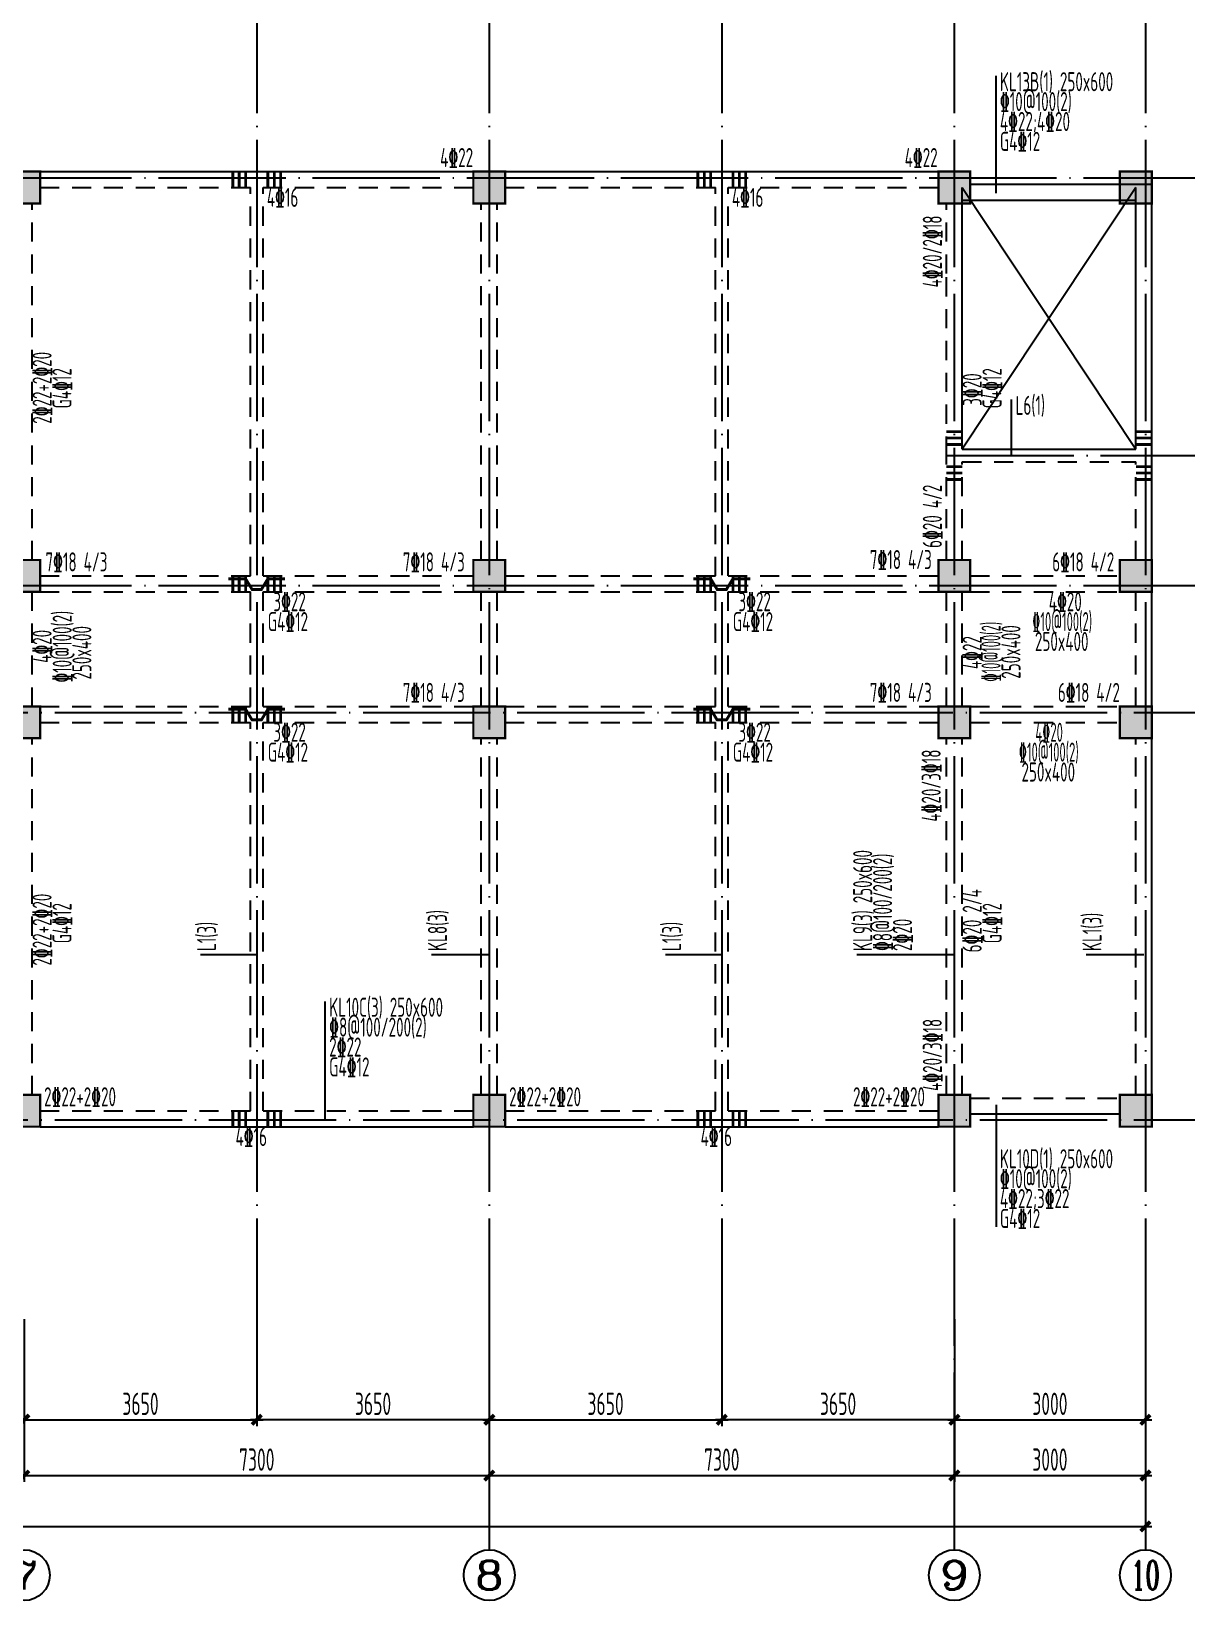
# Model space of a CAD drawing. Extents: x -472319 to -112444, y -516749 to -5704.
# Drawn here: x -166837 to -148703, y -131642 to -106997 of the extents above; entities that cross this region are included whole.
import ezdxf
from ezdxf.enums import TextEntityAlignment as Align

# ---------------------------------------------------------------- set-up
doc = ezdxf.new("R2010")
doc.units = 0
doc.header["$LTSCALE"] = 100
doc.header["$MEASUREMENT"] = 0
for name, pattern in [('3', [5, 3, -2]), ('CENTER', [2, 1.25, -0.25, 0.25, -0.25]), ('DOTE', [2.42, 2, -0.2, 0.02, -0.2])]:
    doc.linetypes.add(name, pattern=pattern)
for name, color, linetype in [('1301', 24, 'Continuous'), ('AXIS', 3, 'Continuous'), ('AXIS_TEXT', 7, 'Continuous'), ('DOTE', 1, 'CENTER'), ('S_BEAM', 4, 'Continuous'), ('S_BEAMDASH', 134, '3'), ('S_BEAMDIMLOCAL', 7, 'Continuous'), ('S_BEAMDIMLOCALVER', 7, 'Continuous'), ('S_BEAMDIMMASS', 2, 'Continuous'), ('S_BEAMDIMMASSVER', 2, 'Continuous'), ('S_CL', 2, 'Continuous'), ('S_SUBBEAMHOOP', 1, 'Continuous'), ('审核修改', 6, 'Continuous'), ('零厚板', 7, 'Continuous')]:
    doc.layers.add(name, color=color, linetype=linetype)
doc.styles.add('_TCH_AXIS', font='COMPLEX', dxfattribs={"bigfont": 'GBCBIG'})
doc.styles.add('COMPLEX', font='COMPLEX')
doc.styles.add('HZ', font='tssdeng.shx', dxfattribs={"width": 0.6, "height": 350, "bigfont": 'a.shx'})
doc.styles.get("Standard").update_dxf_attribs({"font": 'tssdeng.shx', "width": 0.6, "bigfont": 'a.shx'})
doc.dimstyles.new('DIMN', dxfattribs={"dimtxt": 350, "dimasz": 150, "dimexe": 100, "dimexo": 100, "dimgap": 75, "dimtad": 1, "dimdec": 0, "dimzin": 0, "dimdsep": 46, "dimtxsty": 'HZ', "dimblk": 'ARCHTICK', "dimcen": 0.09, "dimdle": 100, "dimclrd": 3, "dimclre": 3, "dimclrt": 7, "dimazin": 2, "dimtfac": 1, "dimtdec": 0, "dimtmove": 2, "dimatfit": 3, "dimldrblk": 'ARCHTICK', "dimfxl": 1, "dimtolj": 1, "dimtzin": 0, "dimarcsym": 0})

# ---------------------------------------------------------------- blocks, each defined once
blk = doc.blocks.new('_ArchTick')
at = {"color": 0, "linetype": 'ByBlock', "const_width": 0.4}
blk.add_lwpolyline([(-0.5, -0.5), (0.5, 0.5)], dxfattribs=at)
blk = doc.blocks.new('*D1672')
at = {"layer": 'AXIS', "color": 3, "lineweight": -2, "transparency": 16777216}
for p, q in [((-166949, -128529), (-166949, -129777)), ((-159649, -128529), (-159649, -129777)), ((-167049, -129677), (-159549, -129677))]:
    blk.add_line(p, q, dxfattribs=at)
at = {"layer": 'Defpoints', "color": 0, "transparency": 16777216}
for p in [(-166949, -128429), (-159649, -128429), (-159649, -129677)]:
    blk.add_point(p, dxfattribs=at)
at = {"layer": 'AXIS', "color": 3, "lineweight": -2, "transparency": 16777216, "xscale": 150, "yscale": 150, "zscale": 150, "rotation": 180}
blk.add_blockref('_ArchTick', (-166949, -129677), dxfattribs=at)
at = {"layer": 'AXIS', "color": 3, "lineweight": -2, "transparency": 16777216, "xscale": 150, "yscale": 150, "zscale": 150}
blk.add_blockref('_ArchTick', (-159649, -129677), dxfattribs=at)
at = {"layer": 'AXIS', "color": 7, "transparency": 16777216, "insert": (-163299, -129427), "char_height": 350, "attachment_point": 5, "style": 'HZ'}
blk.add_mtext('\\A1;7300', dxfattribs=at)
blk = doc.blocks.new('*D1673')
at = {"layer": 'AXIS', "color": 3, "lineweight": -2, "transparency": 16777216}
for p, q in [((-159649, -128529), (-159649, -129777)), ((-152349, -128529), (-152349, -129777)), ((-159749, -129677), (-152249, -129677))]:
    blk.add_line(p, q, dxfattribs=at)
at = {"layer": 'Defpoints', "color": 0, "transparency": 16777216}
for p in [(-159649, -128429), (-152349, -128429), (-152349, -129677)]:
    blk.add_point(p, dxfattribs=at)
at = {"layer": 'AXIS', "color": 3, "lineweight": -2, "transparency": 16777216, "xscale": 150, "yscale": 150, "zscale": 150, "rotation": 180}
blk.add_blockref('_ArchTick', (-159649, -129677), dxfattribs=at)
at = {"layer": 'AXIS', "color": 3, "lineweight": -2, "transparency": 16777216, "xscale": 150, "yscale": 150, "zscale": 150}
blk.add_blockref('_ArchTick', (-152349, -129677), dxfattribs=at)
at = {"layer": 'AXIS', "color": 7, "transparency": 16777216, "insert": (-155999, -129427), "char_height": 350, "attachment_point": 5, "style": 'HZ'}
blk.add_mtext('\\A1;7300', dxfattribs=at)
blk = doc.blocks.new('*D1674')
at = {"layer": 'AXIS', "color": 3, "lineweight": -2, "transparency": 16777216}
for p, q in [((-152349, -128529), (-152349, -129777)), ((-149349, -128529), (-149349, -129777)), ((-152449, -129677), (-149249, -129677))]:
    blk.add_line(p, q, dxfattribs=at)
at = {"layer": 'Defpoints', "color": 0, "transparency": 16777216}
for p in [(-152349, -128429), (-149349, -128429), (-149349, -129677)]:
    blk.add_point(p, dxfattribs=at)
at = {"layer": 'AXIS', "color": 3, "lineweight": -2, "transparency": 16777216, "xscale": 150, "yscale": 150, "zscale": 150, "rotation": 180}
blk.add_blockref('_ArchTick', (-152349, -129677), dxfattribs=at)
at = {"layer": 'AXIS', "color": 3, "lineweight": -2, "transparency": 16777216, "xscale": 150, "yscale": 150, "zscale": 150}
blk.add_blockref('_ArchTick', (-149349, -129677), dxfattribs=at)
at = {"layer": 'AXIS', "color": 7, "transparency": 16777216, "insert": (-150849, -129427), "char_height": 350, "attachment_point": 5, "style": 'HZ'}
blk.add_mtext('\\A1;3000', dxfattribs=at)
blk = doc.blocks.new('*D1675')
at = {"layer": 'AXIS', "color": 3, "lineweight": -2, "transparency": 16777216}
for p, q in [((-209149, -128529), (-209149, -130577)), ((-149349, -128529), (-149349, -130577)), ((-209249, -130477), (-149249, -130477))]:
    blk.add_line(p, q, dxfattribs=at)
at = {"layer": 'Defpoints', "color": 0, "transparency": 16777216}
for p in [(-209149, -128429), (-149349, -128429), (-149349, -130477)]:
    blk.add_point(p, dxfattribs=at)
at = {"layer": 'AXIS', "color": 3, "lineweight": -2, "transparency": 16777216, "xscale": 150, "yscale": 150, "zscale": 150, "rotation": 180}
blk.add_blockref('_ArchTick', (-209149, -130477), dxfattribs=at)
at = {"layer": 'AXIS', "color": 3, "lineweight": -2, "transparency": 16777216, "xscale": 150, "yscale": 150, "zscale": 150}
blk.add_blockref('_ArchTick', (-149349, -130477), dxfattribs=at)
at = {"layer": 'AXIS', "color": 7, "transparency": 16777216, "insert": (-179249, -130227), "char_height": 350, "attachment_point": 5, "style": 'HZ'}
blk.add_mtext('\\A1;59800', dxfattribs=at)
blk = doc.blocks.new('_AXISO')
blk.add_circle((0, 0), 0.5)
at = {"layer": 'AXIS_TEXT', "style": 'COMPLEX', "width": 1.041667}
blk.add_attdef('A', text='', height=0.56, dxfattribs=at).set_placement((-0.25, -0.28), (0.25, -0.28), align=Align.FIT)
blk = doc.blocks.new('*D1745')
at = {"layer": '1301', "color": 3, "lineweight": -2, "transparency": 16777216}
for p, q in [((-152349, -127319), (-152349, -128901)), ((-149349, -127219), (-149349, -128901)), ((-152449, -128801), (-149249, -128801))]:
    blk.add_line(p, q, dxfattribs=at)
at = {"layer": 'Defpoints', "color": 0, "transparency": 16777216}
for p in [(-149349, -127119), (-152349, -127219), (-149349, -128801)]:
    blk.add_point(p, dxfattribs=at)
at = {"layer": '1301', "color": 3, "lineweight": -2, "transparency": 16777216, "xscale": 150, "yscale": 150, "zscale": 150, "rotation": 180}
blk.add_blockref('_ArchTick', (-152349, -128801), dxfattribs=at)
at = {"layer": '1301', "color": 3, "lineweight": -2, "transparency": 16777216, "xscale": 150, "yscale": 150, "zscale": 150}
blk.add_blockref('_ArchTick', (-149349, -128801), dxfattribs=at)
at = {"layer": '1301', "color": 7, "transparency": 16777216, "insert": (-150849, -128551), "char_height": 350, "attachment_point": 5, "style": 'HZ'}
blk.add_mtext('\\A1;3000', dxfattribs=at)
blk = doc.blocks.new('*D1741')
at = {"layer": '1301', "color": 3, "lineweight": -2, "transparency": 16777216}
for p, q in [((-163299, -127219), (-163299, -128901)), ((-159649, -127219), (-159649, -128901)), ((-159549, -128801), (-163399, -128801))]:
    blk.add_line(p, q, dxfattribs=at)
at = {"layer": 'Defpoints', "color": 0, "transparency": 16777216}
for p in [(-163299, -127119), (-159649, -127119), (-163299, -128801)]:
    blk.add_point(p, dxfattribs=at)
at = {"layer": '1301', "color": 3, "lineweight": -2, "transparency": 16777216, "xscale": 150, "yscale": 150, "zscale": 150, "rotation": 180}
blk.add_blockref('_ArchTick', (-163299, -128801), dxfattribs=at)
at = {"layer": '1301', "color": 3, "lineweight": -2, "transparency": 16777216, "xscale": 150, "yscale": 150, "zscale": 150}
blk.add_blockref('_ArchTick', (-159649, -128801), dxfattribs=at)
at = {"layer": '1301', "color": 7, "transparency": 16777216, "insert": (-161474, -128551), "char_height": 350, "attachment_point": 5, "style": 'HZ'}
blk.add_mtext('\\A1;3650', dxfattribs=at)
blk = doc.blocks.new('*D1742')
at = {"layer": '1301', "color": 3, "lineweight": -2, "transparency": 16777216}
for p, q in [((-166949, -127219), (-166949, -128901)), ((-163299, -127219), (-163299, -128901)), ((-167049, -128801), (-163199, -128801))]:
    blk.add_line(p, q, dxfattribs=at)
at = {"layer": 'Defpoints', "color": 0, "transparency": 16777216}
for p in [(-166949, -127119), (-163299, -127119), (-163299, -128801)]:
    blk.add_point(p, dxfattribs=at)
at = {"layer": '1301', "color": 3, "lineweight": -2, "transparency": 16777216, "xscale": 150, "yscale": 150, "zscale": 150, "rotation": 180}
blk.add_blockref('_ArchTick', (-166949, -128801), dxfattribs=at)
at = {"layer": '1301', "color": 3, "lineweight": -2, "transparency": 16777216, "xscale": 150, "yscale": 150, "zscale": 150}
blk.add_blockref('_ArchTick', (-163299, -128801), dxfattribs=at)
at = {"layer": '1301', "color": 7, "transparency": 16777216, "insert": (-165124, -128551), "char_height": 350, "attachment_point": 5, "style": 'HZ'}
blk.add_mtext('\\A1;3650', dxfattribs=at)
blk = doc.blocks.new('*D1743')
at = {"layer": '1301', "color": 3, "lineweight": -2, "transparency": 16777216}
for p, q in [((-155999, -127219), (-155999, -128901)), ((-152349, -127219), (-152349, -128901)), ((-152249, -128801), (-156099, -128801))]:
    blk.add_line(p, q, dxfattribs=at)
at = {"layer": 'Defpoints', "color": 0, "transparency": 16777216}
for p in [(-155999, -127119), (-152349, -127119), (-155999, -128801)]:
    blk.add_point(p, dxfattribs=at)
at = {"layer": '1301', "color": 3, "lineweight": -2, "transparency": 16777216, "xscale": 150, "yscale": 150, "zscale": 150, "rotation": 180}
blk.add_blockref('_ArchTick', (-155999, -128801), dxfattribs=at)
at = {"layer": '1301', "color": 3, "lineweight": -2, "transparency": 16777216, "xscale": 150, "yscale": 150, "zscale": 150}
blk.add_blockref('_ArchTick', (-152349, -128801), dxfattribs=at)
at = {"layer": '1301', "color": 7, "transparency": 16777216, "insert": (-154174, -128551), "char_height": 350, "attachment_point": 5, "style": 'HZ'}
blk.add_mtext('\\A1;3650', dxfattribs=at)
blk = doc.blocks.new('*D1744')
at = {"layer": '1301', "color": 3, "lineweight": -2, "transparency": 16777216}
for p, q in [((-159649, -127219), (-159649, -128901)), ((-155999, -127219), (-155999, -128901)), ((-159749, -128801), (-155899, -128801))]:
    blk.add_line(p, q, dxfattribs=at)
at = {"layer": 'Defpoints', "color": 0, "transparency": 16777216}
for p in [(-159649, -127119), (-155999, -127119), (-155999, -128801)]:
    blk.add_point(p, dxfattribs=at)
at = {"layer": '1301', "color": 3, "lineweight": -2, "transparency": 16777216, "xscale": 150, "yscale": 150, "zscale": 150, "rotation": 180}
blk.add_blockref('_ArchTick', (-159649, -128801), dxfattribs=at)
at = {"layer": '1301', "color": 3, "lineweight": -2, "transparency": 16777216, "xscale": 150, "yscale": 150, "zscale": 150}
blk.add_blockref('_ArchTick', (-155999, -128801), dxfattribs=at)
at = {"layer": '1301', "color": 7, "transparency": 16777216, "insert": (-157824, -128551), "char_height": 350, "attachment_point": 5, "style": 'HZ'}
blk.add_mtext('\\A1;3650', dxfattribs=at)

msp = doc.modelspace()

# ---------------------------------------------------------------- hatches: boundary and pattern name
at = {"layer": 'S_CL'}
h = msp.add_hatch(dxfattribs=at)
h.set_pattern_fill('ANSI31', color=256)
h.set_pattern_definition([(45, (207120.73915, 417478.10849), (-0.088388347648, 0.088388347648), [])])
h.paths.add_polyline_path([(-149249.329, -109698.89), (-149249.329, -109198.89), (-149749.329, -109198.89), (-149749.329, -109698.89)])
h.paths.add_polyline_path([(-149249.329, -115798.891), (-149249.329, -115298.891), (-149749.329, -115298.891), (-149749.329, -115798.891)])
h.paths.add_polyline_path([(-149249.329, -118098.891), (-149249.329, -117598.891), (-149749.329, -117598.891), (-149749.329, -118098.891)])
h.paths.add_polyline_path([(-149249.329, -124198.891), (-149249.329, -123698.891), (-149749.329, -123698.891), (-149749.329, -124198.891)])
h.paths.add_polyline_path([(-152099.329, -109698.89), (-152099.329, -109198.89), (-152599.329, -109198.89), (-152599.329, -109698.89)])
h.paths.add_polyline_path([(-152099.329, -115798.891), (-152099.329, -115298.891), (-152599.329, -115298.891), (-152599.329, -115798.891)])
h.paths.add_polyline_path([(-152099.329, -118098.891), (-152099.329, -117598.891), (-152599.329, -117598.891), (-152599.329, -118098.891)])
h.paths.add_polyline_path([(-152099.329, -124198.891), (-152099.329, -123698.891), (-152599.329, -123698.891), (-152599.329, -124198.891)])
h.paths.add_polyline_path([(-159399.329, -109698.89), (-159399.329, -109198.89), (-159899.329, -109198.89), (-159899.329, -109698.89)])
h.paths.add_polyline_path([(-159399.329, -115798.891), (-159399.329, -115298.891), (-159899.329, -115298.891), (-159899.329, -115798.891)])
h.paths.add_polyline_path([(-159399.329, -118098.891), (-159399.329, -117598.891), (-159899.329, -117598.891), (-159899.329, -118098.891)])
h.paths.add_polyline_path([(-159399.329, -124198.891), (-159399.329, -123698.891), (-159899.329, -123698.891), (-159899.329, -124198.891)])
h.paths.add_polyline_path([(-166699.329, -109698.89), (-166699.329, -109198.89), (-167199.329, -109198.89), (-167199.329, -109698.89)])
h.paths.add_polyline_path([(-166699.329, -115798.891), (-166699.329, -115298.891), (-167199.329, -115298.891), (-167199.329, -115798.891)])
h.paths.add_polyline_path([(-166699.329, -118098.891), (-166699.329, -117598.891), (-167199.329, -117598.891), (-167199.329, -118098.891)])
h.paths.add_polyline_path([(-166699.329, -124198.891), (-166699.329, -123698.891), (-167199.329, -123698.891), (-167199.329, -124198.891)])
h.paths.add_polyline_path([(-173999.329, -109698.89), (-173999.329, -109198.89), (-174499.329, -109198.89), (-174499.329, -109698.89)])
h.paths.add_polyline_path([(-173999.329, -115798.891), (-173999.329, -115298.891), (-174499.329, -115298.891), (-174499.329, -115798.891)])
h.paths.add_polyline_path([(-173999.329, -118098.891), (-173999.329, -117598.891), (-174499.329, -117598.891), (-174499.329, -118098.891)])
h.paths.add_polyline_path([(-173999.329, -124198.891), (-173999.329, -123598.891), (-174499.329, -123598.891), (-174499.329, -124198.891)])
h.paths.add_polyline_path([(-176999.329, -109698.89), (-176999.329, -109198.89), (-177499.329, -109198.89), (-177499.329, -109698.89)])
h.paths.add_polyline_path([(-176999.329, -115798.891), (-176999.329, -115298.891), (-177499.329, -115298.891), (-177499.329, -115798.891)])
h.paths.add_polyline_path([(-183999.331, -109798.89), (-183999.331, -109198.89), (-184499.331, -109198.89), (-184499.331, -109798.89)])
h.paths.add_polyline_path([(-183999.331, -115798.891), (-183999.331, -115298.891), (-184499.331, -115298.891), (-184499.331, -115798.891)])
h.paths.add_polyline_path([(-183999.331, -118098.891), (-183999.331, -117598.891), (-184499.331, -117598.891), (-184499.331, -118098.891)])
h.paths.add_polyline_path([(-183999.331, -124198.891), (-183999.331, -123598.891), (-184499.331, -123598.891), (-184499.331, -124198.891)])
h.paths.add_polyline_path([(-191299.331, -109698.89), (-191299.331, -109198.89), (-191799.331, -109198.89), (-191799.331, -109698.89)])
h.paths.add_polyline_path([(-191299.331, -115798.891), (-191299.331, -115298.891), (-191799.331, -115298.891), (-191799.331, -115798.891)])
h.paths.add_polyline_path([(-191299.331, -118098.891), (-191299.331, -117598.891), (-191799.331, -117598.891), (-191799.331, -118098.891)])
h.paths.add_polyline_path([(-191299.331, -124198.891), (-191299.331, -123698.891), (-191799.331, -123698.891), (-191799.331, -124198.891)])
h.paths.add_polyline_path([(-198599.331, -109698.89), (-198599.331, -109198.89), (-199099.331, -109198.89), (-199099.331, -109698.89)])
h.paths.add_polyline_path([(-198599.331, -115798.891), (-198599.331, -115298.891), (-199099.331, -115298.891), (-199099.331, -115798.891)])
h.paths.add_polyline_path([(-198599.331, -118098.891), (-198599.331, -117598.891), (-199099.331, -117598.891), (-199099.331, -118098.891)])
h.paths.add_polyline_path([(-198599.331, -124198.891), (-198599.331, -123698.891), (-199099.331, -123698.891), (-199099.331, -124198.891)])
h.paths.add_polyline_path([(-205899.331, -109698.89), (-205899.331, -109198.89), (-206399.331, -109198.89), (-206399.331, -109698.89)])
h.paths.add_polyline_path([(-205899.331, -115798.891), (-205899.331, -115298.891), (-206399.331, -115298.891), (-206399.331, -115798.891)])
h.paths.add_polyline_path([(-205899.331, -118098.891), (-205899.331, -117598.891), (-206399.331, -117598.891), (-206399.331, -118098.891)])
h.paths.add_polyline_path([(-205899.331, -124198.891), (-205899.331, -123698.891), (-206399.331, -123698.891), (-206399.331, -124198.891)])
h.paths.add_polyline_path([(-208749.331, -109698.89), (-208749.331, -109198.89), (-209249.331, -109198.89), (-209249.331, -109698.89)])
h.paths.add_polyline_path([(-208749.331, -115798.891), (-208749.331, -115298.891), (-209249.331, -115298.891), (-209249.331, -115798.891)])
h.paths.add_polyline_path([(-208749.331, -118098.891), (-208749.331, -117598.891), (-209249.331, -117598.891), (-209249.331, -118098.891)])
h.paths.add_polyline_path([(-208749.331, -124198.891), (-208749.331, -123698.891), (-209249.331, -123698.891), (-209249.331, -124198.891)])

# ---------------------------------------------------------------- linework, layer by layer
at = {"layer": 'AXIS'}
for p, q in [((-159649.329, -128429.282), (-159649.329, -130841.578)), ((-152349.329, -128429.282), (-152349.329, -130841.578)), ((-149349.329, -128429.282), (-149349.329, -130841.578))]:
    msp.add_line(p, q, dxfattribs=at)
at = {"layer": 'DOTE', "linetype": 'DOTE', "ltscale": 10}
for p, q in [((-163299.329, -106279.242), (-163299.329, -128429.282)), ((-159649.329, -106279.242), (-159649.329, -128429.282)), ((-155999.329, -106279.242), (-155999.329, -128429.282)), ((-152349.329, -106279.242), (-152349.329, -128429.282)), ((-149349.329, -106279.242), (-149349.329, -128429.282)), ((-210823.148, -109298.89), (-147530.518, -109298.89)), ((-152474.329, -113658.89), (-147530.518, -113658.89)), ((-210823.148, -115698.89), (-147530.518, -115698.89)), ((-147530.518, -117698.89), (-210823.148, -117698.89)), ((-147530.518, -124098.89), (-210823.148, -124098.89))]:
    msp.add_line(p, q, dxfattribs=at)
at = {"layer": 'S_BEAM'}
for p, q in [((-166699.329, -109198.89), (-163299.329, -109198.89)), ((-163299.329, -109198.89), (-159899.329, -109198.89)), ((-159399.329, -109198.89), (-155999.329, -109198.89)), ((-155999.329, -109198.89), (-152599.329, -109198.89)), ((-152099.329, -109398.89), (-149249.329, -109398.89)), ((-149249.329, -110798.89), (-149249.329, -109198.89)), ((-152224.329, -113558.891), (-152224.329, -109448.89)), ((-152224.329, -109648.89), (-149499.329, -109648.89)), ((-149499.329, -113558.891), (-149499.329, -109448.89)), ((-149249.329, -113658.891), (-149249.329, -110798.89)), ((-152224.329, -113558.891), (-149499.329, -113558.891)), ((-149249.329, -115298.891), (-149249.329, -113658.891)), ((-149249.329, -117598.891), (-149249.329, -115798.891)), ((-149249.329, -123698.891), (-149249.329, -118098.891)), ((-166699.329, -124198.891), (-163299.329, -124198.891)), ((-163299.329, -124198.891), (-159899.329, -124198.891)), ((-159399.329, -124198.891), (-155999.329, -124198.891)), ((-155999.329, -124198.891), (-152599.329, -124198.891)), ((-152099.329, -123998.891), (-149749.329, -123998.891))]:
    msp.add_line(p, q, dxfattribs=at)
at = {"layer": 'S_BEAMDASH'}
for p, q in [((-166699.329, -109448.89), (-163399.329, -109448.89)), ((-163399.329, -115548.891), (-163399.329, -109448.89)), ((-163199.329, -115548.891), (-163199.329, -109448.89)), ((-163199.329, -109448.89), (-159899.329, -109448.89)), ((-159399.329, -109448.89), (-156099.329, -109448.89)), ((-156099.329, -115548.891), (-156099.329, -109448.89)), ((-155899.329, -115548.891), (-155899.329, -109448.89)), ((-155899.329, -109448.89), (-152599.329, -109448.89)), ((-166824.329, -115298.891), (-166824.329, -109698.89)), ((-159774.329, -115298.891), (-159774.329, -109698.89)), ((-159524.329, -115298.891), (-159524.329, -109698.89)), ((-152474.329, -110798.89), (-152474.329, -109698.89)), ((-152474.329, -113658.891), (-152474.329, -110798.89)), ((-152474.329, -115298.891), (-152474.329, -113658.891)), ((-152224.329, -115298.891), (-152224.329, -113758.891)), ((-152224.329, -113758.891), (-149499.329, -113758.891)), ((-149499.329, -115298.891), (-149499.329, -113758.891)), ((-166699.329, -115548.891), (-163399.329, -115548.891)), ((-163199.329, -115548.891), (-159899.329, -115548.891)), ((-159399.329, -115548.891), (-156099.329, -115548.891)), ((-155899.329, -115548.891), (-152599.329, -115548.891)), ((-152099.329, -115548.891), (-149749.329, -115548.891)), ((-166824.329, -117598.891), (-166824.329, -115798.891)), ((-166699.329, -115798.891), (-163399.329, -115798.891)), ((-163399.329, -117598.891), (-163399.329, -115798.891)), ((-163199.329, -117598.891), (-163199.329, -115798.891)), ((-163199.329, -115798.891), (-159899.329, -115798.891)), ((-159774.329, -117598.891), (-159774.329, -115798.891)), ((-159524.329, -117598.891), (-159524.329, -115798.891)), ((-159399.329, -115798.891), (-156099.329, -115798.891)), ((-156099.329, -117598.891), (-156099.329, -115798.891)), ((-155899.329, -117598.891), (-155899.329, -115798.891)), ((-155899.329, -115798.891), (-152599.329, -115798.891)), ((-152474.329, -117598.891), (-152474.329, -115798.891)), ((-152224.329, -117598.891), (-152224.329, -115798.891)), ((-152099.329, -115798.891), (-149749.329, -115798.891)), ((-149499.329, -117598.891), (-149499.329, -115798.891)), ((-166699.329, -117598.891), (-163399.329, -117598.891)), ((-163199.329, -117598.891), (-159899.329, -117598.891)), ((-159399.329, -117598.891), (-156099.329, -117598.891)), ((-155899.329, -117598.891), (-152599.329, -117598.891)), ((-152099.329, -117598.891), (-149749.329, -117598.891)), ((-166699.329, -117848.891), (-163399.329, -117848.891)), ((-163399.329, -123948.891), (-163399.329, -117848.891)), ((-163199.329, -123948.891), (-163199.329, -117848.891)), ((-163199.329, -117848.891), (-159899.329, -117848.891)), ((-159399.329, -117848.891), (-156099.329, -117848.891)), ((-156099.329, -123948.891), (-156099.329, -117848.891)), ((-155899.329, -123948.891), (-155899.329, -117848.891)), ((-155899.329, -117848.891), (-152599.329, -117848.891)), ((-152099.329, -117848.891), (-149749.329, -117848.891)), ((-166824.329, -123698.891), (-166824.329, -118098.891)), ((-159774.329, -123698.891), (-159774.329, -118098.891)), ((-159524.329, -123698.891), (-159524.329, -118098.891)), ((-152474.329, -123698.891), (-152474.329, -118098.891)), ((-152224.329, -123698.891), (-152224.329, -118098.891)), ((-149499.329, -123698.891), (-149499.329, -118098.891)), ((-166699.329, -123948.891), (-163399.329, -123948.891)), ((-163199.329, -123948.891), (-159899.329, -123948.891)), ((-159399.329, -123948.891), (-156099.329, -123948.891)), ((-155899.329, -123948.891), (-152599.329, -123948.891)), ((-152099.329, -123748.891), (-149749.329, -123748.891))]:
    msp.add_line(p, q, dxfattribs=at)
at = {"layer": 'S_BEAMDIMMASS'}
for p, q in [((-151694.831, -109538.89), (-151694.831, -107695.14)), ((-151449.329, -113658.891), (-151449.329, -112777.641)), ((-162223.331, -124098.89), (-162223.331, -122230.14)), ((-151694.831, -123857.5), (-151694.831, -125774))]:
    msp.add_line(p, q, dxfattribs=at)
at = {"layer": 'S_BEAMDIMMASSVER'}
for p, q in [((-163299.329, -121501.391), (-164180.579, -121501.391)), ((-159649.329, -121501.391), (-160555.579, -121501.391)), ((-155999.329, -121501.391), (-156880.579, -121501.391)), ((-152349.329, -121501.391), (-153880.579, -121501.391)), ((-149374.329, -121501.391), (-150280.579, -121501.391))]:
    msp.add_line(p, q, dxfattribs=at)
at = {"layer": 'S_CL', "const_width": 35}
for points in [[(-166699.329, -109698.89), (-166699.329, -109198.89), (-167199.329, -109198.89), (-167199.329, -109698.89)], [(-159399.329, -109698.89), (-159399.329, -109198.89), (-159899.329, -109198.89), (-159899.329, -109698.89)], [(-152099.329, -109698.89), (-152099.329, -109198.89), (-152599.329, -109198.89), (-152599.329, -109698.89)], [(-149249.329, -109698.89), (-149249.329, -109198.89), (-149749.329, -109198.89), (-149749.329, -109698.89)], [(-166699.329, -115798.891), (-166699.329, -115298.891), (-167199.329, -115298.891), (-167199.329, -115798.891)], [(-159399.329, -115798.891), (-159399.329, -115298.891), (-159899.329, -115298.891), (-159899.329, -115798.891)], [(-152099.329, -115798.891), (-152099.329, -115298.891), (-152599.329, -115298.891), (-152599.329, -115798.891)], [(-149249.329, -115798.891), (-149249.329, -115298.891), (-149749.329, -115298.891), (-149749.329, -115798.891)], [(-166699.329, -118098.891), (-166699.329, -117598.891), (-167199.329, -117598.891), (-167199.329, -118098.891)], [(-159399.329, -118098.891), (-159399.329, -117598.891), (-159899.329, -117598.891), (-159899.329, -118098.891)], [(-152099.329, -118098.891), (-152099.329, -117598.891), (-152599.329, -117598.891), (-152599.329, -118098.891)], [(-149249.329, -118098.891), (-149249.329, -117598.891), (-149749.329, -117598.891), (-149749.329, -118098.891)], [(-166699.329, -124198.891), (-166699.329, -123698.891), (-167199.329, -123698.891), (-167199.329, -124198.891)], [(-159399.329, -124198.891), (-159399.329, -123698.891), (-159899.329, -123698.891), (-159899.329, -124198.891)], [(-152099.329, -124198.891), (-152099.329, -123698.891), (-152599.329, -123698.891), (-152599.329, -124198.891)], [(-149249.329, -124198.891), (-149249.329, -123698.891), (-149749.329, -123698.891), (-149749.329, -124198.891)]]:
    msp.add_lwpolyline(points, close=True, dxfattribs=at)
at = {"layer": 'S_SUBBEAMHOOP', "const_width": 44.9}
for points in [[(-163674.329, -109198.89), (-163674.329, -109448.89)], [(-163574.329, -109198.89), (-163574.329, -109448.89)], [(-163474.329, -109198.89), (-163474.329, -109448.89)], [(-163124.329, -109198.89), (-163124.329, -109448.89)], [(-163024.329, -109198.89), (-163024.329, -109448.89)], [(-162924.329, -109198.89), (-162924.329, -109448.89)], [(-156374.329, -109198.89), (-156374.329, -109448.89)], [(-156274.329, -109198.89), (-156274.329, -109448.89)], [(-156174.329, -109198.89), (-156174.329, -109448.89)], [(-155824.329, -109198.89), (-155824.329, -109448.89)], [(-155724.329, -109198.89), (-155724.329, -109448.89)], [(-155624.329, -109198.89), (-155624.329, -109448.89)], [(-152474.329, -113283.891), (-152224.329, -113283.891)], [(-152474.329, -113383.891), (-152224.329, -113383.891)], [(-149499.329, -113283.891), (-149249.329, -113283.891)], [(-149499.329, -113383.891), (-149249.329, -113383.891)], [(-152474.329, -113483.891), (-152224.329, -113483.891)], [(-149499.329, -113483.891), (-149249.329, -113483.891)], [(-152474.329, -113833.891), (-152224.329, -113833.891)], [(-149499.329, -113833.891), (-149249.329, -113833.891)], [(-152474.329, -113933.891), (-152224.329, -113933.891)], [(-152474.329, -114033.891), (-152224.329, -114033.891)], [(-149499.329, -113933.891), (-149249.329, -113933.891)], [(-149499.329, -114033.891), (-149249.329, -114033.891)], [(-163745, -115593.5), (-163474.331, -115593.5), (-163372.5, -115761), (-163226.158, -115761), (-163124.327, -115593.5), (-162853.658, -115593.5)], [(-163674.329, -115548.891), (-163674.329, -115798.891)], [(-163574.329, -115548.891), (-163574.329, -115798.891)], [(-163474.329, -115548.891), (-163474.329, -115798.891)], [(-163124.329, -115548.891), (-163124.329, -115798.891)], [(-163024.329, -115548.891), (-163024.329, -115798.891)], [(-162924.329, -115548.891), (-162924.329, -115798.891)], [(-156445, -115593.5), (-156174.331, -115593.5), (-156072.5, -115761), (-155926.158, -115761), (-155824.327, -115593.5), (-155553.658, -115593.5)], [(-156374.329, -115548.891), (-156374.329, -115798.891)], [(-156274.329, -115548.891), (-156274.329, -115798.891)], [(-156174.329, -115548.891), (-156174.329, -115798.891)], [(-155824.329, -115548.891), (-155824.329, -115798.891)], [(-155724.329, -115548.891), (-155724.329, -115798.891)], [(-155624.329, -115548.891), (-155624.329, -115798.891)], [(-163745, -117643), (-163474.331, -117643), (-163372.5, -117810.5), (-163226.158, -117810.5), (-163124.327, -117643), (-162853.658, -117643)], [(-163674.329, -117598.891), (-163674.329, -117848.891)], [(-163574.329, -117598.891), (-163574.329, -117848.891)], [(-163474.329, -117598.891), (-163474.329, -117848.891)], [(-163124.329, -117598.891), (-163124.329, -117848.891)], [(-163024.329, -117598.891), (-163024.329, -117848.891)], [(-162924.329, -117598.891), (-162924.329, -117848.891)], [(-156445, -117643), (-156174.331, -117643), (-156072.5, -117810.5), (-155926.158, -117810.5), (-155824.327, -117643), (-155553.658, -117643)], [(-156374.329, -117598.891), (-156374.329, -117848.891)], [(-156274.329, -117598.891), (-156274.329, -117848.891)], [(-156174.329, -117598.891), (-156174.329, -117848.891)], [(-155824.329, -117598.891), (-155824.329, -117848.891)], [(-155724.329, -117598.891), (-155724.329, -117848.891)], [(-155624.329, -117598.891), (-155624.329, -117848.891)], [(-163674.329, -123948.891), (-163674.329, -124198.891)], [(-163574.329, -123948.891), (-163574.329, -124198.891)], [(-163474.329, -123948.891), (-163474.329, -124198.891)], [(-163124.329, -123948.891), (-163124.329, -124198.891)], [(-163024.329, -123948.891), (-163024.329, -124198.891)], [(-162924.329, -123948.891), (-162924.329, -124198.891)], [(-156374.329, -123948.891), (-156374.329, -124198.891)], [(-156274.329, -123948.891), (-156274.329, -124198.891)], [(-156174.329, -123948.891), (-156174.329, -124198.891)], [(-155824.329, -123948.891), (-155824.329, -124198.891)], [(-155724.329, -123948.891), (-155724.329, -124198.891)], [(-155624.329, -123948.891), (-155624.329, -124198.891)]]:
    msp.add_lwpolyline(points, dxfattribs=at)
at = {"layer": '零厚板'}
for p, q in [((-152224.329, -109448.89), (-149499.329, -113558.891)), ((-149499.329, -109448.89), (-152224.329, -113558.891))]:
    msp.add_line(p, q, dxfattribs=at)

# ---------------------------------------------------------------- block references
at = {"layer": 'AXIS'}
ref = msp.add_blockref('_AXISO', (-166949.329, -131241.578), dxfattribs=dict(at, xscale=800, yscale=800, zscale=800))
ref.add_attrib('A', '7', dxfattribs={"layer": 'AXIS_TEXT', "height": 452.548, "style": '_TCH_AXIS', "width": 1.5}).set_placement((-167175.603, -131467.852), (-166723.055, -131467.852), align=Align.FIT)
ref = msp.add_blockref('_AXISO', (-159649.329, -131241.578), dxfattribs=dict(at, xscale=800, yscale=800, zscale=800))
ref.add_attrib('A', '8', dxfattribs={"layer": 'AXIS_TEXT', "height": 452.548, "style": '_TCH_AXIS', "width": 1.5}).set_placement((-159875.603, -131467.852), (-159423.055, -131467.852), align=Align.FIT)
ref = msp.add_blockref('_AXISO', (-152349.329, -131241.578), dxfattribs=dict(at, xscale=800, yscale=800, zscale=800))
ref.add_attrib('A', '9', dxfattribs={"layer": 'AXIS_TEXT', "height": 452.548, "style": '_TCH_AXIS', "width": 1.5}).set_placement((-152575.603, -131467.852), (-152123.055, -131467.852), align=Align.FIT)
ref = msp.add_blockref('_AXISO', (-149349.329, -131241.578), dxfattribs=dict(at, xscale=800, yscale=800, zscale=800))
ref.add_attrib('A', '10', dxfattribs={"layer": 'AXIS_TEXT', "height": 452.5483, "style": '_TCH_AXIS', "width": 0.724138}).set_placement((-149575.603, -131467.852), (-149123.055, -131467.852), align=Align.FIT)

# ---------------------------------------------------------------- texts
at = {"layer": 'S_BEAMDIMLOCAL'}
for s, width, p in [('4\x8422', 0.6, (-160420.579, -109128.89)), ('4\x8422', 0.6, (-153128.579, -109128.89)), ('4\x8416', 0.6, (-163140.329, -109753.89)), ('4\x8416', 0.6, (-155840.329, -109753.89)), ('7\x8418 4/3', 0.6, (-166616, -115478.891)), ('7\x8418 4/3', 0.6, (-161007.081, -115478.891)), ('7\x8418 4/3', 0.6, (-153675.581, -115442.391)), ('6\x8418 4/2', 0.6, (-150812.081, -115478.891)), ('3\x8422', 0.6, (-163038.829, -116103.891)), ('3\x8422', 0.6, (-155738.829, -116103.891)), ('4%%13220', 0.6, (-150866.329, -116103.891)), ('\x8410@100(2)', 0.5, (-151126.329, -116416.391)), ('G4\x8412', 0.6, (-163126.329, -116416.391)), ('G4\x8412', 0.6, (-155826.329, -116416.391)), ('250x400', 0.6, (-151083.829, -116728.891)), ('7\x8418 4/3', 0.6, (-161007.581, -117528.891)), ('7\x8418 4/3', 0.6, (-153675.581, -117528.891)), ('6\x8418 4/2', 0.6, (-150723.581, -117528.891)), ('3\x8422', 0.6, (-163038.829, -118153.891)), ('3\x8422', 0.6, (-155738.829, -118153.891)), ('G4\x8412', 0.6, (-163126.329, -118466.391)), ('G4\x8412', 0.6, (-155826.329, -118466.391)), ('\x8410@100(2)', 0.5, (-151336.829, -118466.391)), ('250x400', 0.6, (-151294.329, -118778.891)), ('2\x8422+2\x8420', 0.6, (-166638.079, -123878.891)), ('2\x8422+2\x8420', 0.6, (-159338.079, -123878.891)), ('2\x8422+2\x8420', 0.6, (-153940.079, -123878.891)), ('4\x8416', 0.6, (-163631.831, -124503.891)), ('4\x8416', 0.6, (-156331.829, -124503.891))]:
    msp.add_text(s, height=300, dxfattribs=dict(at, width=width)).set_placement(p)
at = {"layer": 'S_BEAMDIMLOCAL', "color": 4, "width": 0.5}
msp.add_text('4%%13220', height=300, dxfattribs=at).set_placement((-151076.829, -118153.891))
at = {"layer": 'S_BEAMDIMLOCALVER'}
for s, width, p in [('4\x8420/2\x8418', 0.6, (-152544.329, -111018.14)), ('2\x8422+2\x8420', 0.6, (-166519.329, -113159.89)), ('G4\x8412', 0.6, (-166206.829, -112918.89)), ('G4\x8412', 0.6, (-151606.829, -112918.89)), ('3\x8420', 0.6, (-151919.329, -112877.39)), ('6\x8420 4/2', 0.6, (-152544.329, -115109.141)), ('\x8410@100(2)', 0.6, (-166203.329, -117225.391)), ('\x8410@100(2)', 0.5, (-151622.831, -117209.391)), ('250x400', 0.6, (-165894.329, -117176.891)), ('4%%13222', 0.6, (-151919.329, -117011.891)), ('250x400', 0.6, (-151310.331, -117163.891)), ('6%%13220 2/4', 0.6, (-151919.329, -121460.891)), ('2\x8422+2\x8420', 0.6, (-166519.329, -121668.891)), ('G4\x8412', 0.6, (-166206.829, -121318.891)), ('G4\x8412', 0.6, (-151606.829, -121318.891)), ('4\x8420/3\x8418', 0.6, (-152544.329, -123637.641))]:
    msp.add_text(s, height=300, rotation=90, dxfattribs=dict(at, width=width)).set_placement(p)
at = {"layer": 'S_BEAMDIMLOCALVER', "color": 4, "width": 0.6}
msp.add_text('4%%13220', height=300, rotation=90, dxfattribs=at).set_placement((-166519.329, -116914.391))
at = {"layer": 'S_BEAMDIMMASS', "width": 0.6}
for s, p in [('KL13B(1) 250x600', (-151633.581, -107937.64)), ('%%13210@100(2)', (-151633.581, -108250.14)), ('4%%13222;4%%13220', (-151633.581, -108562.64)), ('G4\x8412', (-151633.581, -108875.14)), ('L6(1)', (-151388.079, -113020.141)), ('KL10C(3) 250x600', (-162162.081, -122472.64)), ('\x848@100/200(2)', (-162162.081, -122785.14)), ('2\x8422', (-162162.081, -123097.64)), ('G4\x8412', (-162162.081, -123410.14)), ('KL10D(1) 250x600', (-151633.581, -124852.64)), ('%%13210@100(2)', (-151633.581, -125165.14)), ('4%%13222;3%%13222', (-151633.581, -125477.64)), ('G4\x8412', (-151633.581, -125790.14))]:
    msp.add_text(s, height=300, dxfattribs=at).set_placement(p)
at = {"layer": 'S_BEAMDIMMASSVER', "width": 0.6}
for s, p in [('KL9(3) 250x600', (-153638.079, -121440.141)), ('\x848@100/200(2)', (-153325.579, -121440.141)), ('L1(3)', (-163938.079, -121440.141)), ('KL8(3)', (-160313.079, -121440.141)), ('L1(3)', (-156638.079, -121440.141)), ('2\x8420', (-153013.079, -121440.141)), ('KL1(3)', (-150038.079, -121440.141))]:
    msp.add_text(s, height=300, rotation=90, dxfattribs=at).set_placement(p)
at = {"layer": '审核修改', "width": 0.6}
msp.add_text('4%%13220/3%%13218', height=300, rotation=90, dxfattribs=at).set_placement((-152562.331, -119408.141))

# ---------------------------------------------------------------- dimensions: what is measured, and where the dimension line sits
at = {"layer": '1301', "color": 7}
for base, p1, p2, picture, middle in [((-163299.329, -128800.781), (-166949.329, -127118.539), (-163299.329, -127118.539), '*D1742', (-165124.329, -128550.781)), ((-155999.329, -128800.781), (-159649.329, -127118.539), (-155999.329, -127118.539), '*D1744', (-157824.329, -128550.781))]:
    dim = msp.add_linear_dim(base=base, p1=p1, p2=p2, angle=180, dimstyle='DIMN', override={"dimfxl": 100}, dxfattribs=at)
    dim.commit()
    dim.dimension.update_dxf_attribs({"geometry": picture, "text_midpoint": middle})
for base, p1, p2, picture, middle in [((-163299.329, -128800.781), (-159649.329, -127118.539), (-163299.329, -127118.539), '*D1741', (-161474.329, -128550.781)), ((-155999.329, -128800.781), (-152349.329, -127118.539), (-155999.329, -127118.539), '*D1743', (-154174.329, -128550.781)), ((-149349.329, -128800.781), (-152349.329, -127218.539), (-149349.329, -127118.539), '*D1745', (-150849.329, -128550.781))]:
    dim = msp.add_linear_dim(base=base, p1=p1, p2=p2, dimstyle='DIMN', override={"dimfxl": 100}, dxfattribs=at)
    dim.commit()
    dim.dimension.update_dxf_attribs({"geometry": picture, "text_midpoint": middle})
at = {"layer": 'AXIS'}
for p1, p2, distance, picture, middle in [((-209149.329, -128429.282), (-149349.329, -128429.282), -2048, '*D1675', (-179249.329, -130227.282)), ((-166949.329, -128429.282), (-159649.329, -128429.282), -1248, '*D1672', (-163299.329, -129427.282)), ((-159649.329, -128429.282), (-152349.329, -128429.282), -1248, '*D1673', (-155999.329, -129427.282)), ((-152349.329, -128429.282), (-149349.329, -128429.282), -1248, '*D1674', (-150849.329, -129427.282))]:
    dim = msp.add_aligned_dim(p1=p1, p2=p2, distance=distance, dimstyle='DIMN', dxfattribs=at)
    dim.commit()
    dim.dimension.update_dxf_attribs({"geometry": picture, "text_midpoint": middle})

doc.saveas('drawing.dxf')
